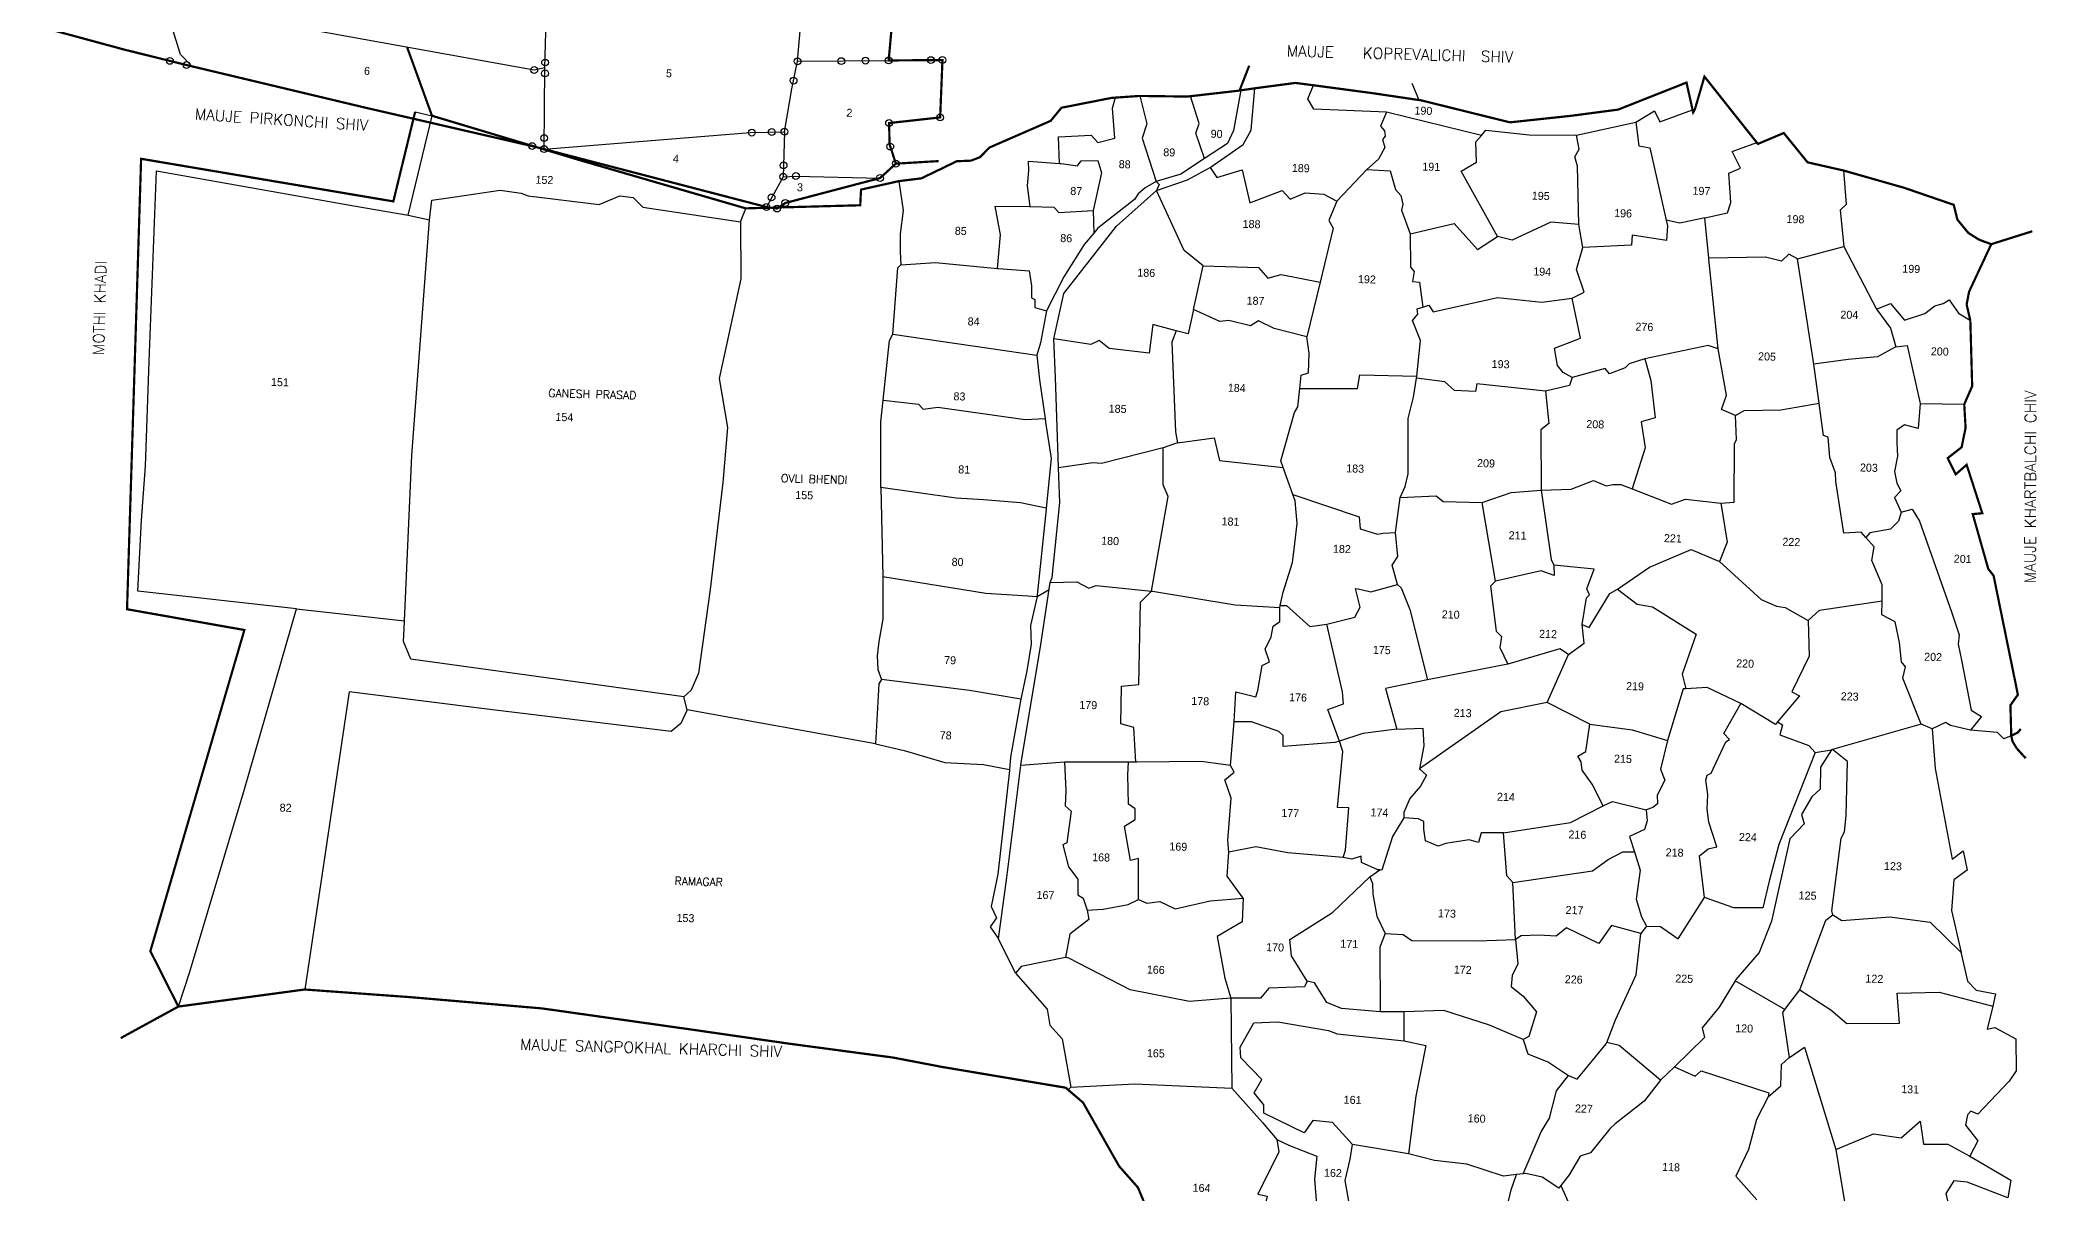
# Model space of a CAD drawing. Header units: metres. Extents: x 287809 to 290511, y 2083710 to 2087833.
# Drawn here: x 287826 to 290093, y 2085111 to 2086421 of the extents above; entities that cross this region are included whole.
import ezdxf
from ezdxf.enums import TextEntityAlignment as Align

# ---------------------------------------------------------------- set-up
doc = ezdxf.new("R2010")
doc.units = ezdxf.units.M
doc.header["$LTSCALE"] = 10
doc.header["$MEASUREMENT"] = 0
doc.linetypes.add('DASHDOT', pattern=[1, 0.5, -0.25, 0, -0.25])
doc.linetypes.add('DIVIDE', pattern=[1.25, 0.5, -0.25, 0, -0.25, 0, -0.25])
for name, color, linetype in [('OFF', 1, 'Continuous'), ('OTHERS', 1, 'Continuous'), ('POLY_PARCEL', 6, 'Continuous'), ('POLY_ROAD', 30, 'Continuous'), ('POLY_WATER', 4, 'Continuous'), ('SYM_STONE', 1, 'Continuous'), ('TEXT_MAPIN', 7, 'Continuous'), ('TEXT_MAPOUT', 7, 'Continuous'), ('TEXT_PARCEL', 7, 'Continuous'), ('V_BOUND_LINE', 7, 'Continuous'), ('V_BOUND_STREAM_LINE', 7, 'DASHDOT'), ('V_DIVIDE_LINE', 7, 'DIVIDE')]:
    doc.layers.add(name, color=color, linetype=linetype)
doc.styles.get("Standard").update_dxf_attribs({"font": 'simplex.shx'})
doc.styles.add('TEXT_MAP', font='', dxfattribs={"height": 2.5})
doc.styles.get('TEXT_MAP').set_extended_font_data('Kruti Dev 050')

# ---------------------------------------------------------------- blocks, each defined once
blk = doc.blocks.new('STONE')
blk.add_circle((0, 0), 0.851)

msp = doc.modelspace()

# ---------------------------------------------------------------- linework, layer by layer
at = {"layer": 'OFF'}
for points in [[(288252.3, 2086338.8), (288271.5, 2086334.5)], [(289842.4, 2085611), (289861.1, 2085614.2)]]:
    msp.add_lwpolyline(points, dxfattribs=at)
at = {"layer": 'OTHERS'}
msp.add_lwpolyline([(289392.7, 2086352.3), (289384.8, 2086371.2)], dxfattribs=at)
at = {"layer": 'POLY_PARCEL'}
for points in [[(287998.6, 2086390.7), (287985.9, 2086404.1), (287970.7, 2086452.9), (287974.2, 2086465.8)], [(288686.7, 2086396.4), (288689.5, 2086430.9), (288690.5, 2086457.2)], [(288399.5, 2086388.9), (288387.6, 2086386.4), (288076.5, 2086442.3)], [(288399.5, 2086388.9), (288401, 2086443.1)], [(288398.8, 2086296.6), (288399.5, 2086388.9)], [(288671.8, 2086316.4), (288680.2, 2086365.1), (288686.7, 2086396.4)], [(288686.7, 2086396.4), (288790.2, 2086397.3)], [(289355.7, 2086338.7), (289273.1, 2086342.1), (289266.4, 2086353.8), (289272.9, 2086369.1)], [(288984.1, 2086280.3), (288983, 2086310.7), (289020.3, 2086312.4), (289027.9, 2086304), (289047.2, 2086308.9), (289044.3, 2086343.3), (289047.7, 2086355.1)], [(289075.3, 2086357), (289083.6, 2086325.2), (289078.3, 2086309), (289094, 2086259.8)], [(289149, 2086285.9), (289139.2, 2086314.6), (289142.9, 2086325.8), (289133, 2086356.7)], [(289355.7, 2086338.7), (289348.9, 2086322.7), (289353.4, 2086317.3), (289354.2, 2086311.3), (289351, 2086307.5), (289353.9, 2086298.3), (289346.5, 2086285.1), (289333.5, 2086273.5)], [(289463.4, 2086312.2), (289355.7, 2086338.7)], [(289639, 2086327.2), (289660.1, 2086340), (289666.1, 2086327.5), (289703.3, 2086341.3)], [(288398.8, 2086296.6), (288633, 2086315.3), (288671.8, 2086316.4)], [(288671.8, 2086316.4), (288670.4, 2086265.2)], [(289481.9, 2086197.3), (289440.5, 2086271.6), (289458, 2086281.6), (289457.2, 2086304.9), (289463.4, 2086312.2)], [(289463.4, 2086312.2), (289468.5, 2086318.3), (289517.8, 2086313), (289571.3, 2086312.6)], [(289574.1, 2086210.9), (289572.5, 2086277.4), (289569.6, 2086287.7), (289574.4, 2086296.7), (289571.3, 2086312.6)], [(289571.3, 2086312.6), (289639, 2086327.2)], [(289639, 2086327.2), (289642.4, 2086300.4), (289654.7, 2086298), (289673.3, 2086215.9)], [(289717.1, 2086218.6), (289742.8, 2086224.3), (289746.9, 2086235.8), (289744.4, 2086269.4), (289757.9, 2086274.9), (289748.2, 2086293.9), (289776.3, 2086304)], [(288951.1, 2086231.3), (288947.9, 2086254.7), (288949.5, 2086272.4), (288949.2, 2086282.8), (288984.1, 2086280.3)], [(288984.1, 2086280.3), (288986.1, 2086280.1), (289004.6, 2086277.6), (289009, 2086283.1), (289027.6, 2086283.5), (289031.8, 2086269.8), (289022.4, 2086226.8)], [(289155.3, 2086275.8), (289163, 2086264.2), (289191.7, 2086273.2), (289200.3, 2086235.5), (289237.1, 2086249.7), (289246.1, 2086239.6), (289263.2, 2086247), (289284.3, 2086245.5), (289299.1, 2086237.5)], [(289333.5, 2086273.5), (289299.1, 2086237.5)], [(289333.5, 2086273.5), (289359.8, 2086272.1), (289365.9, 2086250.8), (289372.1, 2086244), (289374.3, 2086234), (289372.7, 2086227.4), (289382.5, 2086200.2)], [(289874.7, 2086272.3), (289877.8, 2086233.5), (289870.9, 2086227.1), (289875.1, 2086186)], [(288268.7, 2086216.3), (288271.3, 2086238.7), (288287.6, 2086240.9), (288349.1, 2086249.9), (288372.7, 2086246.5), (288380.8, 2086243.4), (288461.2, 2086233.6), (288484.9, 2086243.6), (288500, 2086241.5), (288510.9, 2086230.5), (288621.9, 2086214.1)], [(288670.4, 2086265.2), (288651.4, 2086230.8)], [(288670.4, 2086265.2), (288684.8, 2086266), (288780.4, 2086263.7)], [(288801.7, 2086260.2), (288806.7, 2086226.7), (288803.4, 2086200.3), (288803.1, 2086180), (288804.1, 2086165.1)], [(289094, 2086259.8), (289097.4, 2086256.5), (289094.4, 2086249.7)], [(289147.6, 2086164), (289126, 2086181.3), (289094.4, 2086249.7)], [(288244.4, 2086221.5), (288268.7, 2086216.3)], [(288621.9, 2086214.1), (288627.8, 2086229.3)], [(288913.7, 2086161), (288917.2, 2086199.3), (288911.1, 2086231.9), (288950.3, 2086231.3), (288951.1, 2086231.3)], [(288951.1, 2086231.3), (288977.9, 2086230.8), (288983.4, 2086224.5), (289022.4, 2086226.8)], [(289022.4, 2086226.8), (289023.1, 2086201.3)], [(289299.1, 2086237.5), (289290, 2086215.5), (289295.1, 2086206.9), (289280.2, 2086145.4)], [(288240.4, 2085760.9), (288248.5, 2085948.4), (288268.7, 2086216.3)], [(288621.9, 2086214.1), (288622.4, 2086149.3), (288597.7, 2086036), (288607.2, 2085980.5), (288601.8, 2085917.8), (288587.6, 2085796.4), (288574.2, 2085701.2), (288565.8, 2085681.9), (288557.5, 2085674.4)], [(289382.5, 2086200.2), (289432.5, 2086212.1), (289459.1, 2086182.5), (289481.9, 2086197.3)], [(289382.5, 2086200.2), (289382.9, 2086162.5), (289387, 2086157.5), (289385.3, 2086146.3), (289393.3, 2086145.3), (289396.9, 2086117)], [(289574.1, 2086210.9), (289542.2, 2086213.6), (289498.3, 2086193), (289481.9, 2086197.3)], [(289578.7, 2086184.8), (289574.1, 2086210.9)], [(289673.3, 2086215.9), (289674.8, 2086209.4), (289673.6, 2086192.6), (289634.7, 2086199), (289634, 2086187.4), (289578.7, 2086184.8)], [(289717.1, 2086218.6), (289688.7, 2086212.3), (289673.3, 2086215.9)], [(289721.6, 2086172.6), (289717.1, 2086218.6)], [(289566.5, 2086127.4), (289580.1, 2086134.1), (289571.6, 2086160), (289578.7, 2086184.8)], [(289822.4, 2086172.1), (289812.7, 2086177.2), (289804.2, 2086169.2), (289786.3, 2086173.8), (289721.6, 2086172.6)], [(289822.4, 2086172.1), (289875.1, 2086186)], [(289875.1, 2086186), (289912.2, 2086114.6)], [(288795.1, 2086086.4), (288800.6, 2086161.9), (288804.1, 2086165.1)], [(288804.1, 2086165.1), (288843.4, 2086167.6), (288913.7, 2086161)], [(288913.7, 2086161), (288914.9, 2086160.8), (288949.7, 2086158.3), (288952.3, 2086141.1), (288952.5, 2086127.5), (288956.1, 2086125.7), (288956.4, 2086116.7), (288969.4, 2086112.7)], [(289136.3, 2086114.4), (289147.6, 2086164)], [(289147.6, 2086164), (289210.4, 2086162), (289220.8, 2086149.9), (289235.9, 2086154.2), (289280.2, 2086145.4)], [(289732.5, 2086069.8), (289721.8, 2086171.5), (289721.6, 2086172.6)], [(289841.2, 2086052.3), (289822.4, 2086172.1)], [(289280.2, 2086145.4), (289265.2, 2086083.3)], [(289136.3, 2086114.4), (289130.3, 2086086.6), (289116.6, 2086090.3)], [(289265.2, 2086083.3), (289228, 2086093), (289210.1, 2086101.7), (289201, 2086096), (289176.6, 2086101.8), (289166.4, 2086100.6), (289136.3, 2086114.4)], [(289390.2, 2086038.7), (289394.2, 2086079), (289385.3, 2086101.8), (289391.1, 2086109), (289390.6, 2086115), (289396.9, 2086117)], [(289396.9, 2086117), (289403.7, 2086119.2), (289408.8, 2086111.7), (289481.7, 2086128.1), (289532.2, 2086122.8), (289566.5, 2086127.4)], [(289566.6, 2086037.1), (289556.3, 2086043), (289549.8, 2086050.7), (289546.5, 2086070.6), (289576, 2086082), (289566.5, 2086127.4)], [(289912.2, 2086114.6), (289928.2, 2086121.3), (289944.2, 2086102.1), (289967.3, 2086109.7), (289978.5, 2086118.4), (289988, 2086121.2), (289994.9, 2086125.5), (290005.4, 2086110.2), (290018.8, 2086101.8)], [(289912.2, 2086114.6), (289928.1, 2086093.1), (289934.3, 2086071.9)], [(288784, 2086011.4), (288791, 2086079.1), (288795.1, 2086086.4)], [(288795.1, 2086086.4), (288958.4, 2086062.7)], [(289116.6, 2086090.3), (289090.3, 2086097.3), (289086, 2086064.8), (289040.7, 2086070.2), (289029.4, 2086079.3), (289019.7, 2086074.5), (288977.9, 2086080.9)], [(289116.6, 2086090.3), (289112, 2086077.3), (289116, 2085975.4), (289118.4, 2085963)], [(289257.3, 2086024.5), (289258.6, 2086039.7), (289267.1, 2086042.5), (289267.8, 2086064.6), (289265.2, 2086083.3)], [(289732.5, 2086069.8), (289721.1, 2086073.6), (289648.9, 2086058.5)], [(289752.2, 2085994.1), (289736.2, 2086000.9), (289741.9, 2086016.9), (289732.5, 2086069.8)], [(289934.3, 2086071.9), (289913.3, 2086060.5), (289880.1, 2086057.6), (289841.2, 2086052.3)], [(289934.3, 2086071.9), (289947.1, 2086073.4), (289961.7, 2086007.5)], [(289257.3, 2086024.5), (289322.6, 2086024.7), (289325.5, 2086040.1), (289390.2, 2086038.7)], [(289648.9, 2086058.5), (289631.4, 2086052.8), (289626.6, 2086048), (289608.9, 2086041.2), (289604.2, 2086047.2), (289566.6, 2086037.1)], [(289648.9, 2086058.5), (289656, 2086033.6), (289660.8, 2085991.4), (289644.9, 2085986.7), (289649.6, 2085957.1), (289634.6, 2085910.7)], [(289847, 2086007.8), (289841.2, 2086052.3)], [(289238.2, 2085935), (289235.5, 2085942.6), (289251, 2085997.4), (289255.1, 2086003.9), (289257.3, 2086024.5)], [(289371.2, 2085901), (289376.8, 2085913.3), (289380.2, 2085927.8), (289380.1, 2085990.6), (289386.4, 2086014.7), (289389.8, 2086036.2)], [(289389.8, 2086036.2), (289390.2, 2086038.7)], [(289536.1, 2086021.7), (289458.4, 2086029.9), (289456.7, 2086021.2), (289432.8, 2086022.2), (289421.8, 2086032.4), (289389.8, 2086036.2)], [(289536.1, 2086021.7), (289540.2, 2085984.8), (289530.9, 2085977.8), (289531.3, 2085909.2)], [(289566.6, 2086037.1), (289563.7, 2086027.9), (289536.1, 2086021.7)], [(288781.2, 2085912.2), (288781.3, 2085986.9), (288784, 2086011.4)], [(288784, 2086011.4), (288824.1, 2086006.8), (288829.2, 2086001), (288846, 2086003.4), (288945.2, 2085989.3), (288967.9, 2085990.6)], [(289752.2, 2085994.1), (289761.8, 2085999.5), (289803.5, 2086000.4), (289829.5, 2086004.9), (289847, 2086007.8)], [(289900.1, 2085855.5), (289894.9, 2085861.4), (289875.3, 2085860.2), (289865.9, 2085919), (289865.8, 2085928.8), (289859.3, 2085946.1), (289857.4, 2085969.5), (289851.9, 2085971.1), (289847, 2086007.6), (289847, 2086007.8)], [(289961.7, 2086007.5), (289959.7, 2085979.2), (289944, 2085983.4), (289935.5, 2085977.3), (289935.5, 2085963), (289936.2, 2085947.6), (289932.7, 2085930.4), (289935.4, 2085917.1), (289940, 2085908.4), (289932.7, 2085901), (289940.1, 2085884.3)], [(289961.7, 2086007.5), (290011.9, 2086006.7)], [(289735.4, 2085894.4), (289750.6, 2085895.7), (289750.9, 2085961.6), (289753.3, 2085966.8), (289752.2, 2085994.1)], [(289101.9, 2085957.2), (289031.8, 2085939.4), (289022, 2085940.2), (288983, 2085934.5)], [(289088.7, 2085794.5), (289107.5, 2085901.8), (289101.8, 2085915.3), (289101.9, 2085957.2)], [(289118.4, 2085963), (289101.9, 2085957.2)], [(289118.4, 2085963), (289160.1, 2085968.7), (289165.9, 2085942.7), (289238.2, 2085935)], [(289249.2, 2085904.4), (289238.2, 2085935)], [(288781.2, 2085912.2), (288783.5, 2085811.2)], [(288969.1, 2085888.7), (288940, 2085894.6), (288897.9, 2085898.3), (288866.7, 2085900), (288781.2, 2085912.2)], [(289235, 2085778.1), (289238.2, 2085793.4), (289248.7, 2085826.9), (289251.7, 2085848.6), (289254.1, 2085871.4), (289251.8, 2085897.1), (289249.2, 2085904.4)], [(289249.2, 2085904.4), (289324.7, 2085879), (289325.8, 2085865.1), (289345.6, 2085859.2), (289351.6, 2085860.2), (289365.9, 2085860.9)], [(289464.3, 2085895.2), (289497.4, 2085906.4), (289531.3, 2085909.2)], [(289531.3, 2085909.2), (289565.5, 2085910.4), (289590.6, 2085920.2), (289605.1, 2085914.2), (289612.6, 2085915.5), (289622, 2085915.6), (289634.6, 2085910.7)], [(289531.3, 2085909.2), (289542.6, 2085830.2), (289545.9, 2085824)], [(289634.6, 2085910.7), (289679.4, 2085893.3), (289695.3, 2085898.9), (289735.4, 2085894.4)], [(289365.9, 2085860.9), (289371.2, 2085901)], [(289371.2, 2085901), (289412.2, 2085902.7), (289420, 2085896.1), (289464.3, 2085895.2)], [(289479.3, 2085805.8), (289464.3, 2085895.2)], [(289735.4, 2085894.4), (289742.6, 2085850.2), (289734, 2085828)], [(289940.1, 2085884.3), (289937.3, 2085873.8), (289928.1, 2085864.9), (289904.5, 2085860.6), (289900.1, 2085855.5)], [(289940.1, 2085884.3), (289952.6, 2085887.7), (289960.9, 2085874), (289997.4, 2085770.8), (290006.3, 2085744.8), (290004.8, 2085734.3), (290008.7, 2085716.2), (290019.6, 2085659.4), (290031.4, 2085652.1), (290019, 2085636.6)], [(289368.3, 2085801.8), (289362.2, 2085824), (289368.6, 2085833.8), (289365.9, 2085860.9)], [(289617.9, 2085796.8), (289654.4, 2085821.7), (289701.7, 2085841.7), (289734, 2085828)], [(289918.6, 2085783.6), (289918.8, 2085801.6), (289907.1, 2085829.3), (289909.6, 2085844.9), (289900.1, 2085855.5)], [(289545.9, 2085824), (289546.2, 2085812.3), (289531.5, 2085817.4), (289479.3, 2085805.8)], [(289578, 2085756.7), (289582.8, 2085786.7), (289586.1, 2085790.3), (289583.1, 2085796.9), (289591.4, 2085819.5), (289545.9, 2085824)], [(289734, 2085828), (289781.2, 2085785.1), (289798.7, 2085777.2), (289808.6, 2085775.8), (289834.7, 2085761.2)], [(288783.5, 2085811.2), (288783.6, 2085762.5), (288778.9, 2085737.2), (288777.3, 2085720.9), (288778, 2085705.4), (288782.2, 2085694.1)], [(288783.5, 2085811.2), (288900.4, 2085792), (288948.2, 2085789.2), (288958.7, 2085788.3)], [(288958.7, 2085788.3), (288972.6, 2085796.4)], [(288973.8, 2085804.2), (289003.9, 2085804.9), (289017.4, 2085797.8), (289025.8, 2085800.8), (289088.7, 2085794.5)], [(289071, 2085600.3), (289068.6, 2085639.4), (289053.9, 2085643.6), (289054.5, 2085686.4), (289074.5, 2085688.5), (289076.4, 2085781.9), (289088.7, 2085794.5)], [(289088.7, 2085794.5), (289089.7, 2085794.4), (289183.6, 2085778.8), (289234.6, 2085775.9)], [(289288, 2085756.8), (289319.8, 2085765), (289325.7, 2085776.4), (289320.4, 2085797.3), (289323.6, 2085796.9), (289337.8, 2085793.6), (289368.3, 2085801.8)], [(289368.3, 2085801.8), (289372.3, 2085798.1), (289382.1, 2085773.7), (289402.3, 2085693.8)], [(289479.3, 2085805.8), (289473.6, 2085800.1), (289480.3, 2085749), (289486.3, 2085743), (289484.2, 2085730.3), (289493.3, 2085711.4)], [(289578, 2085756.7), (289585.9, 2085753.3), (289609.5, 2085791.9), (289617.9, 2085796.8)], [(289617.9, 2085796.8), (289640.3, 2085779.6), (289657.8, 2085776.8), (289707.5, 2085745.6), (289691.6, 2085700.2), (289695.5, 2085683.4)], [(288117.7, 2085774.5), (288240.4, 2085760.9)], [(289182.5, 2085646), (289184.6, 2085680), (289207.2, 2085674.4), (289209.5, 2085681.6), (289214.6, 2085710), (289222.9, 2085714.1), (289217.8, 2085728.7), (289224.6, 2085742.5), (289227, 2085754.7), (289234.4, 2085760), (289234.6, 2085775.9)], [(289234.6, 2085775.9), (289235, 2085778.1)], [(289235, 2085778.1), (289242.2, 2085778.1), (289268.4, 2085754.4), (289288, 2085756.8)], [(289834.7, 2085761.2), (289847.3, 2085772.8), (289918.6, 2085783.6)], [(289963, 2085643.5), (289942.3, 2085695.6), (289945, 2085708.6), (289940.5, 2085714.3), (289938.5, 2085736.2), (289933.3, 2085759.6), (289918.1, 2085767.6), (289918.6, 2085783.6)], [(288557.5, 2085674.4), (288247.3, 2085717.3), (288239.2, 2085737.2), (288240.4, 2085759.7), (288240.4, 2085760.9)], [(289302.2, 2085624.1), (289289.2, 2085659.9), (289306.9, 2085666.4), (289305.5, 2085679.9), (289288, 2085756.8)], [(289562.5, 2085722.4), (289580, 2085735.5), (289578, 2085756.7)], [(289834.7, 2085761.2), (289835.8, 2085720.4), (289816, 2085680), (289824.6, 2085675.4), (289799.9, 2085645.8)], [(289562.5, 2085722.4), (289552.7, 2085728.9), (289493.3, 2085711.4)], [(289493.3, 2085711.4), (289402.3, 2085693.8)], [(289538.2, 2085668), (289562.5, 2085722.4)], [(288561.3, 2085659.5), (288554, 2085644.2), (288543.3, 2085634.9), (288340.1, 2085659.7), (288177.5, 2085680), (288146.5, 2085471.1), (288126.9, 2085341.9)], [(288782.2, 2085694.1), (288779, 2085689), (288775.1, 2085621.1)], [(288882.2, 2085681.4), (288782.2, 2085694.1)], [(288940.4, 2085671.7), (288882.2, 2085681.4)], [(289402.3, 2085693.8), (289354.5, 2085684), (289367.5, 2085637.6)], [(289695.5, 2085683.4), (289692.6, 2085683.3), (289674.7, 2085624.6)], [(289758.2, 2085666.7), (289719.7, 2085684.8), (289695.5, 2085683.4)], [(288561.3, 2085659.5), (288557.5, 2085674.4)], [(288775.1, 2085621.1), (288561.3, 2085659.5)], [(289538.2, 2085668), (289485.4, 2085657.4), (289393.1, 2085592.5)], [(289586.5, 2085643.3), (289538.2, 2085668)], [(289716.7, 2085446.5), (289711.2, 2085493.9), (289721, 2085501.6), (289730.8, 2085503.8), (289721.9, 2085532), (289719.7, 2085546.6), (289720.8, 2085563.6), (289718.4, 2085579.6), (289719.7, 2085585.3), (289724.6, 2085587.7), (289741, 2085623.3), (289745.4, 2085626), (289739, 2085632.7), (289758.2, 2085666.7)], [(289799.9, 2085645.8), (289797.4, 2085642.8), (289758.2, 2085666.7)], [(289178.3, 2085596.5), (289182.5, 2085646)], [(289302.2, 2085624.1), (289296.9, 2085622.4), (289238.2, 2085618), (289238.2, 2085630.5), (289233.4, 2085635), (289202.4, 2085645.8), (289182.5, 2085646)], [(289367.5, 2085637.6), (289328.9, 2085632.6), (289302.2, 2085624.1)], [(289367.5, 2085637.6), (289397, 2085638.9), (289397.9, 2085618.8), (289393.1, 2085592.5)], [(289601.8, 2085550.6), (289589.2, 2085575.2), (289578, 2085590.9), (289576.6, 2085600.4), (289572.8, 2085607), (289582, 2085612.4), (289586.5, 2085643.3)], [(289586.5, 2085643.3), (289634.8, 2085636.8), (289674.7, 2085624.6)], [(289799.9, 2085645.8), (289805.4, 2085642.5), (289802.5, 2085631.2), (289835.5, 2085618.9), (289842.4, 2085611), (289801.3, 2085506.6), (289790.4, 2085464.8), (289783.3, 2085434.5), (289750.3, 2085434.6), (289716.7, 2085446.5)], [(289963, 2085643.5), (289862.1, 2085614.5)], [(289975.6, 2085638.2), (289963, 2085643.5)], [(290019, 2085636.6), (289996.2, 2085641.9), (289990.5, 2085645.2), (289975.6, 2085638.2)], [(289975.6, 2085638.2), (289979, 2085593), (289998.2, 2085490.1), (290010.5, 2085499.5), (290015.3, 2085477.6), (290000.2, 2085466.4), (289997.3, 2085431.6), (290008.2, 2085383.9)], [(290065.3, 2085630.1), (290056.7, 2085626.7), (290049.5, 2085633.9), (290019, 2085636.6)], [(288775.1, 2085621.1), (288807.9, 2085613.3), (288854.1, 2085599.9), (288897.8, 2085597.5), (288927.5, 2085591.8)], [(289306.5, 2085492), (289309, 2085500.1), (289313, 2085548.1), (289300, 2085548.8), (289306.1, 2085612.4), (289302.2, 2085624.1)], [(289674.7, 2085624.6), (289666.7, 2085592.3), (289671.7, 2085579.7), (289663.2, 2085562.6), (289663.5, 2085552.7), (289658.3, 2085548.7)], [(289862.1, 2085614.5), (289861.1, 2085614.2), (289848.6, 2085594.3), (289848.2, 2085569.3), (289838.6, 2085560.7), (289827.2, 2085540.6), (289830.2, 2085530.1), (289813.8, 2085512.9), (289792.9, 2085419.6), (289779.1, 2085383.8), (289752.6, 2085353.3), (289751.7, 2085351.7)], [(289862.8, 2085426.6), (289861.4, 2085431.4), (289872, 2085514), (289875.8, 2085521), (289877.8, 2085539.4), (289879.2, 2085600.9), (289862.1, 2085614.5)], [(288990, 2085600), (288940.4, 2085596.4)], [(288990, 2085600), (288991.4, 2085568.1), (288990.5, 2085550.6), (288997.3, 2085544.3), (288992.6, 2085508.6), (288987.9, 2085506.1), (288994.3, 2085481.3), (289004.9, 2085467.1), (289005.2, 2085449.6), (289011.2, 2085445.8), (289015.7, 2085432.2)], [(289062.5, 2085600.3), (288990, 2085600)], [(289074.1, 2085444), (289074, 2085490.8), (289064.9, 2085488.6), (289058, 2085527.3), (289070.2, 2085534.9), (289070.1, 2085547.1), (289062.7, 2085552.4), (289061.8, 2085585.8), (289062.5, 2085600.3)], [(289071, 2085600.3), (289062.5, 2085600.3)], [(289178.3, 2085596.5), (289145.2, 2085601), (289072.5, 2085600.3), (289071, 2085600.3)], [(289176.7, 2085498), (289175.4, 2085511.1), (289179.3, 2085559.3), (289172, 2085579.9), (289182.5, 2085588.9), (289178.3, 2085596.5)], [(289393.1, 2085592.5), (289401.1, 2085585.2), (289394.1, 2085572.9), (289382, 2085558.7), (289375.5, 2085543.1), (289375.3, 2085537)], [(289488.4, 2085519.9), (289564.8, 2085531.7), (289601.8, 2085550.6)], [(289601.8, 2085550.6), (289612.5, 2085555.4), (289650.6, 2085545.9)], [(289650.6, 2085545.9), (289651.6, 2085533.6), (289648.6, 2085523.6), (289631.8, 2085515.7), (289637.3, 2085498.2)], [(289658.3, 2085548.7), (289650.6, 2085545.9)], [(289375.3, 2085537), (289362.5, 2085515.8), (289350.3, 2085477.5), (289348, 2085477.7)], [(289488.4, 2085519.9), (289463.1, 2085519.8), (289460.2, 2085509), (289449.5, 2085511.9), (289422.9, 2085507.8), (289414.2, 2085504.6), (289399.9, 2085510.7), (289398, 2085523.9), (289398.2, 2085532.7), (289392, 2085535.7), (289375.3, 2085537)], [(289499.1, 2085463.3), (289492.2, 2085470.9), (289488.4, 2085519.9)], [(289192.8, 2085445.7), (289174.7, 2085470.7), (289176.7, 2085498)], [(289306.5, 2085492), (289243.4, 2085497.3), (289207.2, 2085504.1), (289176.7, 2085498)], [(289499.1, 2085463.3), (289589.8, 2085476.6), (289607.3, 2085489.5), (289624, 2085498.2), (289637.3, 2085498.2)], [(289637.3, 2085498.2), (289643.8, 2085477.5), (289639.4, 2085444.7), (289645.4, 2085424.6), (289650.8, 2085413.7)], [(289348, 2085477.7), (289345.7, 2085477.9), (289327.3, 2085486.3), (289326.9, 2085493.5), (289316.3, 2085489.8), (289306.5, 2085492)], [(289336.6, 2085469.8), (289348, 2085477.7)], [(289265.6, 2085351.3), (289247.6, 2085380), (289246, 2085398.8), (289294.4, 2085429.5), (289336.6, 2085469.8)], [(289336.6, 2085469.8), (289339.8, 2085462.4), (289340.2, 2085450.2), (289344.6, 2085425.2), (289354, 2085405.6)], [(289502.1, 2085398.8), (289499.1, 2085463.3)], [(289015.7, 2085432.2), (289017.5, 2085421.6), (288995.8, 2085404.7), (288991, 2085378.1)], [(289015.7, 2085432.2), (289033.7, 2085433), (289062.3, 2085438.4), (289074.1, 2085444)], [(289074.1, 2085444), (289083.4, 2085439.8), (289098.2, 2085441.9), (289115.6, 2085433.5), (289155.2, 2085442.8), (289192.8, 2085445.7)], [(289192.8, 2085445.7), (289191.7, 2085418.7), (289163.5, 2085402.2), (289171.9, 2085354.7), (289178.8, 2085332.2)], [(289650.8, 2085413.7), (289667, 2085413.5), (289687.1, 2085399.5), (289716.7, 2085446.5)], [(289354, 2085405.6), (289347.9, 2085390.1), (289348.5, 2085316.4)], [(289354, 2085405.6), (289374.6, 2085404.5), (289384.5, 2085397.4), (289459.2, 2085397.1)], [(289644.6, 2085405.4), (289611.1, 2085414.7), (289596.7, 2085394.3), (289560.2, 2085411.8), (289548.5, 2085402.5), (289528.7, 2085403.7)], [(289605.8, 2085281.5), (289615.6, 2085307.5), (289639.3, 2085358.7), (289644.6, 2085405.4)], [(289650.8, 2085413.7), (289644.6, 2085405.4)], [(289825.3, 2085341.5), (289854.7, 2085420.7), (289862.8, 2085426.6)], [(289862.8, 2085426.6), (289872.7, 2085420.1), (289927.3, 2085424.5), (289973.1, 2085418.5), (290008.2, 2085383.9)], [(288934.3, 2085360.5), (288914.8, 2085399.6)], [(289459.2, 2085397.1), (289502.1, 2085398.8)], [(289502.1, 2085398.8), (289504.9, 2085371), (289498.4, 2085357.8), (289497.3, 2085345.2), (289510.7, 2085334.4), (289525.9, 2085316.5), (289517.5, 2085288.6), (289510.9, 2085285.2)], [(289528.7, 2085403.7), (289508.5, 2085403), (289502.1, 2085398.8)], [(290008.2, 2085383.9), (290008.5, 2085382.8), (290015.4, 2085351.5), (290025.6, 2085341), (290047.4, 2085337), (290044.3, 2085323.1)], [(288991, 2085378.1), (288940.6, 2085368.1), (288934.3, 2085360.5)], [(288934.3, 2085360.5), (288970.2, 2085319.6), (288973.3, 2085301.2), (288987.2, 2085285.8), (288997, 2085231)], [(288994.7, 2085377.5), (288991, 2085378.1)], [(289178.8, 2085332.2), (289131.9, 2085328.3), (289064.6, 2085341.4), (288994.7, 2085377.5)], [(289265.6, 2085351.3), (289262.5, 2085344.9), (289222.1, 2085343.5), (289212.4, 2085332.2), (289178.8, 2085332.2)], [(289348.5, 2085316.4), (289304.4, 2085320.3), (289288, 2085327.2), (289273.9, 2085349.6), (289265.6, 2085351.3)], [(289751.7, 2085351.7), (289733.7, 2085321.7), (289714.3, 2085298.3), (289716.8, 2085287.2), (289682.6, 2085254)], [(289808.2, 2085319), (289751.7, 2085351.7)], [(289808.2, 2085319), (289825.3, 2085341.5)], [(289825.3, 2085341.5), (289860.4, 2085318.9), (289878.5, 2085303.1), (289938.3, 2085303.7), (289935.8, 2085337.7), (289983.5, 2085338.7), (290044.3, 2085323.1)], [(289178.8, 2085332.2), (289179.9, 2085229.9)], [(289375.9, 2085316.7), (289348.5, 2085316.4)], [(289375.7, 2085283.6), (289375.9, 2085316.7)], [(289510.9, 2085285.2), (289472.8, 2085301.4), (289420.7, 2085318), (289375.9, 2085316.7)], [(289813.4, 2085264.7), (289805.8, 2085315.9), (289808.2, 2085319)], [(290044.3, 2085323.1), (290038.1, 2085296.7), (290046.8, 2085298.6), (290070.6, 2085286), (290070.8, 2085249.4), (290062.9, 2085237.7), (290027.3, 2085200.1), (290019.5, 2085203.8), (290015.6, 2085199.5), (290013.2, 2085187.7), (290027.3, 2085169.8), (290018.4, 2085152.6)], [(289316.9, 2085165.9), (289294.4, 2085190.8), (289272.1, 2085192.9), (289262.3, 2085179.1), (289216.4, 2085201.3), (289216.3, 2085210.7), (289205.4, 2085224.5), (289214.1, 2085239.8), (289190.3, 2085264.2), (289189.6, 2085276.5), (289205.1, 2085304.1), (289232.2, 2085305.2), (289289.9, 2085295.3), (289299.8, 2085291.4), (289375.7, 2085283.6)], [(289375.7, 2085283.6), (289400.4, 2085278.2), (289389.1, 2085220.8), (289380.7, 2085155.1)], [(289510.9, 2085285.2), (289516.3, 2085268.8), (289539.8, 2085259.2), (289562.4, 2085244.1)], [(289562.4, 2085244.1), (289572.4, 2085239.9), (289605.2, 2085280), (289605.8, 2085281.5)], [(289667, 2085238.8), (289620, 2085278.2), (289605.8, 2085281.5)], [(289813.4, 2085264.7), (289830.6, 2085276.5), (289865.9, 2085160.1)], [(289682.6, 2085254), (289667, 2085238.8)], [(289682.6, 2085254), (289706.3, 2085243.3), (289713, 2085249.4), (289790, 2085224.5), (289789.1, 2085220)], [(289789.1, 2085220), (289803.7, 2085232.5), (289804.4, 2085256.6), (289812.6, 2085264.1), (289813.4, 2085264.7)], [(288997, 2085231), (288994.1, 2085227.9)], [(288997, 2085231), (289069.7, 2085234.6), (289179.9, 2085229.9), (289215, 2085190.9), (289231.1, 2085171.4)], [(289511, 2085132.6), (289531.3, 2085180.3), (289540.9, 2085195.7), (289548.7, 2085226.8), (289562.4, 2085244.1)], [(289667, 2085238.8), (289648.4, 2085215.1), (289615.4, 2085189.4), (289609.3, 2085183.8), (289587.4, 2085156.3), (289575.6, 2085152.6), (289563.1, 2085131.3), (289553.7, 2085119.4)], [(289789.1, 2085220), (289776.1, 2085194.4), (289766.9, 2085160.3), (289752.3, 2085130), (289776.4, 2085102.8)], [(289865.9, 2085160.1), (289908.9, 2085177.8), (289940.3, 2085173.4), (289961.8, 2085192.5), (289965.5, 2085166.2), (289993.2, 2085166.3), (290018.4, 2085152.6)], [(289231.1, 2085171.4), (289233.2, 2085157.3), (289209.5, 2085109.3), (289220.3, 2085107.2), (289202.3, 2085033.8), (289193.4, 2085022.8)], [(289231.1, 2085171.4), (289245.3, 2085164.5), (289276.7, 2085152.5), (289273.9, 2085126.6), (289280, 2085050.8), (289287.4, 2085045.9), (289284.4, 2085016.5), (289276.1, 2085001.2), (289264.7, 2084993.6), (289231.7, 2084985.9), (289210.4, 2084990.8)], [(289314.5, 2085149.1), (289316.9, 2085165.9)], [(289380.7, 2085155.1), (289316.9, 2085165.9)], [(289865.9, 2085160.1), (289877.9, 2085089.2), (289887.4, 2085071.3), (289883.5, 2085045.2)], [(289319.9, 2085061.1), (289308.8, 2085124.9), (289314.5, 2085149.1)], [(289503.2, 2085131.6), (289488.4, 2085129.7), (289447, 2085143.4), (289410.1, 2085147.8), (289380.7, 2085155.1)], [(290018.4, 2085152.6), (290064.7, 2085125.2), (290061.3, 2085105.1), (290015.2, 2085123.2), (289999.9, 2085124.7), (289991, 2085110.3), (289998.8, 2085075.2), (289998.9, 2085069.9), (290036.2, 2085029.7)], [(289471.7, 2085014.1), (289479.4, 2085036.1), (289491.2, 2085088.7), (289497.3, 2085114.4), (289503.2, 2085131.6)], [(289511, 2085132.6), (289503.2, 2085131.6)], [(289553.7, 2085119.4), (289551.3, 2085116.3), (289532.5, 2085128.8), (289514.1, 2085133), (289511, 2085132.6)], [(289553.7, 2085119.4), (289571.3, 2085079.5)]]:
    msp.add_lwpolyline(points, dxfattribs=at)
at = {"layer": 'POLY_ROAD'}
for points in [[(289190.3, 2086363.4), (289181.9, 2086317.6), (289175, 2086303.1), (289149, 2086285.9)], [(289155.3, 2086275.8), (289192.8, 2086301.8), (289201.8, 2086318.1), (289206.2, 2086365.7)], [(289149, 2086285.9), (289122, 2086268.2), (289094, 2086259.8)], [(289094.4, 2086249.7), (289129.6, 2086261.8), (289154.5, 2086275.2), (289155.3, 2086275.8)], [(288977.9, 2086080.9), (288989.2, 2086132.4), (289048.8, 2086208.9), (289094.4, 2086249.7)], [(289094, 2086259.8), (289081.4, 2086252.7), (289073.7, 2086245.7), (289069.6, 2086239.3), (289027.6, 2086206.9), (289023.1, 2086201.3)], [(289023.1, 2086201.3), (289012.4, 2086188.1), (288989.1, 2086151.6), (288969.4, 2086112.7)], [(288969.4, 2086112.7), (288962.8, 2086076.4), (288958.4, 2086062.7)], [(288958.4, 2086062.7), (288961.6, 2086034.4)], [(288983, 2085934.5), (288983, 2085935.3), (288979.6, 2086037.2), (288977.9, 2086080.9)], [(288961.6, 2086034.4), (288967.9, 2085990.6)], [(288967.9, 2085990.6), (288968.4, 2085986.5), (288974.8, 2085945.2), (288969.1, 2085888.7)], [(288973.8, 2085804.2), (288975.9, 2085810), (288984.8, 2085895.2), (288983, 2085934.5)], [(288969.1, 2085888.7), (288969, 2085887.6), (288959, 2085789.7), (288958.7, 2085788.3)], [(288940.4, 2085596.4), (288940.5, 2085597.3), (288963, 2085733.7), (288973.8, 2085804.2)], [(288958.7, 2085788.3), (288951.2, 2085755.4), (288951.9, 2085734.2), (288947.1, 2085703.9), (288940.4, 2085671.7)], [(288940.4, 2085671.7), (288940, 2085669.9), (288928.7, 2085606)], [(288927.5, 2085591.8), (288927.3, 2085590.8), (288914.2, 2085473.1), (288906.7, 2085436.1), (288912.5, 2085423.5), (288905.4, 2085413), (288914.8, 2085399.6)], [(288914.8, 2085399.6), (288924.6, 2085469.2), (288940.4, 2085596.4)], [(288928.7, 2085606), (288927.5, 2085591.8)]]:
    msp.add_lwpolyline(points, dxfattribs=at)
at = {"layer": 'POLY_WATER'}
for points in [[(288244.4, 2086221.5), (288271.5, 2086334.5)], [(287945.9, 2085936.4), (287950.3, 2086055.5), (287958.4, 2086271.8), (288182.6, 2086232.2), (288244.4, 2086221.5)], [(287941.6, 2085875), (287945.9, 2085936.4)], [(288117.7, 2085774.5), (287937.3, 2085794.6), (287941.6, 2085875)], [(287983.4, 2085322.5), (287996.2, 2085360.9), (288058.5, 2085569.6), (288117.7, 2085774.5)]]:
    msp.add_lwpolyline(points, dxfattribs=at)
at = {"layer": 'V_BOUND_LINE', "const_width": 2.52}
for points in [[(288828, 2086495.3), (288833.2, 2086462.7), (288822.6, 2086458.7), (288820.3, 2086431), (288793.3, 2086431.4), (288790.2, 2086397.3)], [(287998.6, 2086390.7), (287992.7, 2086392.1), (287921.8, 2086409.7), (287827.4, 2086435.3)], [(288195.3, 2086343.8), (287998.6, 2086390.7)], [(288790.2, 2086397.3), (288851.3, 2086397.8), (288848.7, 2086332.6), (288790.7, 2086326.2), (288791.2, 2086302.1), (288798.4, 2086280.1), (288780.4, 2086263.7)], [(289706, 2086342), (289716.8, 2086379), (289776.3, 2086304)], [(289047.7, 2086355.1), (289075.3, 2086357)], [(289075.3, 2086357), (289128.8, 2086356.3), (289133, 2086356.7)], [(289133, 2086356.7), (289188.7, 2086363.1)], [(289188.7, 2086363.1), (289190.3, 2086363.4)], [(289190.3, 2086363.4), (289206.2, 2086365.7)], [(289206.2, 2086365.7), (289252.2, 2086371.8), (289272.9, 2086369.1)], [(289272.9, 2086369.1), (289341, 2086360), (289395.4, 2086351.9), (289495.9, 2086327), (289565.1, 2086334.4), (289618.8, 2086341.5), (289696.4, 2086372.2), (289703.3, 2086341.3)], [(288398.8, 2086296.6), (288385.3, 2086300), (288195.3, 2086343.8)], [(288271.5, 2086334.5), (288440.5, 2086283.7), (288627.8, 2086229.3)], [(288801.7, 2086260.2), (288827.4, 2086263.4), (288867.5, 2086282.8), (288883.8, 2086283.5), (288894, 2086287.5), (288904.7, 2086298.4), (288974.2, 2086328.7), (288986.5, 2086343.6), (289043.5, 2086354.8), (289047.7, 2086355.1)], [(289703.3, 2086341.3), (289704, 2086338.3), (289706, 2086342)], [(289776.3, 2086304), (289777.5, 2086302.5), (289806.9, 2086314.9), (289833.9, 2086281.6), (289874.7, 2086272.3)], [(288651.4, 2086230.8), (288398.8, 2086296.6)], [(289874.7, 2086272.3), (289943.5, 2086252.7), (289999.9, 2086233.3), (290004.1, 2086216.5), (290016.5, 2086201.4), (290028.7, 2086193.7), (290042.6, 2086188.6)], [(288627.8, 2086229.3), (288757.9, 2086232.8), (288758.8, 2086250.6), (288801.7, 2086260.2)], [(288780.4, 2086263.7), (288672.8, 2086235.4), (288663.4, 2086229.1), (288651.4, 2086230.8)], [(290042.6, 2086188.6), (290017.4, 2086134.7), (290014.6, 2086120.1), (290018.8, 2086101.8)], [(290018.8, 2086101.8), (290020.9, 2086027.3), (290011.9, 2086006.7)], [(290011.9, 2086006.7), (290013.4, 2085979.9), (290008.9, 2085957.9), (289993.1, 2085945.6), (290002.2, 2085927.1), (290014.6, 2085938), (290032.4, 2085882.9), (290021.5, 2085882), (290039.2, 2085819.6), (290045.2, 2085812.1), (290072.8, 2085676.8), (290064.3, 2085664.8), (290065.3, 2085630.1)], [(288126.9, 2085341.9), (287983.4, 2085322.5)], [(288994.1, 2085227.9), (288991.4, 2085230.3), (288849.9, 2085254.1), (288795.1, 2085264.6), (288677.5, 2085280.3), (288568.3, 2085296.1), (288396.5, 2085320.4), (288248.1, 2085333.1), (288126.9, 2085341.9)], [(289193.4, 2085022.8), (289166.3, 2085041.6), (289098.2, 2085057.6), (289073.3, 2085117), (289052, 2085141.1), (289011, 2085213.4), (288994.1, 2085227.9)]]:
    msp.add_lwpolyline(points, dxfattribs=at)
at = {"layer": 'V_BOUND_STREAM_LINE', "const_width": 2.52}
msp.add_lwpolyline([(287983.4, 2085322.5), (287951.6, 2085385.5), (288058.4, 2085750.3), (287925.1, 2085773.9), (287941.1, 2086285.6), (288227.6, 2086237.2), (288252.3, 2086338.8)], dxfattribs=at)
at = {"layer": 'V_DIVIDE_LINE', "ltscale": 0.5, "const_width": 2.52, "flags": 128}
for points in [[(288271.5, 2086334.5), (288243.3, 2086412.2)], [(289188.7, 2086363.1), (289199.7, 2086391.3)], [(288798.4, 2086280.1), (288847.1, 2086283)], [(290042.6, 2086188.6), (290089.2, 2086203.3)], [(290065.3, 2085630.1), (290072.6, 2085633.7), (290076.1, 2085637.9)], [(290065.3, 2085630.1), (290066.6, 2085624), (290071.5, 2085615.8)], [(290071.5, 2085615.8), (290081.7, 2085604.6)], [(287983.4, 2085322.5), (287917.9, 2085286.7)]]:
    msp.add_lwpolyline(points, dxfattribs=at)

# ---------------------------------------------------------------- block references
at = {"layer": 'SYM_STONE', "xscale": 4.552217699724569, "yscale": 4.552217699724569, "zscale": 4.552217699724569, "rotation": 356.2236167446782}
for p in [(287973.8, 2086396.8), (287992.7, 2086392.1), (288387.6, 2086386.4), (288399.8, 2086382.6), (288400, 2086395), (288686.7, 2086396.4), (288736.4, 2086396.6), (288763.9, 2086397.1), (288790.2, 2086397.3), (288838.2, 2086397.7), (288851.3, 2086397.8), (288682.2, 2086374.4), (288848.7, 2086332.6), (288398.9, 2086309.1), (288634.8, 2086315.3), (288657.4, 2086316), (288671.8, 2086316.4), (288790.7, 2086326.2), (288385.3, 2086300), (288398.8, 2086296.6), (288792, 2086299.5), (288670.4, 2086265.2), (288670.8, 2086278.1), (288684.8, 2086266), (288780.4, 2086263.7), (288798.4, 2086280.1), (288657.2, 2086241.7), (288651.4, 2086230.8), (288663.4, 2086229.1), (288672.8, 2086235.4)]:
    msp.add_blockref('STONE', p, dxfattribs=at)

# ---------------------------------------------------------------- texts
at = {"layer": 'TEXT_MAPIN'}
for s, height, p in [('GANESH PRASAD', 9.089, (288403.5, 2086015.1)), ('OVLI BHENDI', 9.089, (288667.7, 2085918.3)), ('RAMAGAR', 9.09, (288546.9, 2085460.8))]:
    msp.add_text(s, height=height, rotation=358.3983, dxfattribs=at).set_placement(p)
at = {"layer": 'TEXT_MAPOUT'}
for s, height, rotation, p in [('MAUJE   KOPREVALICHI  SHIV', 12.623, 358.3983, (289242.2, 2086402)), ('MAUJE PIRKONCHI SHIV', 12.609, 356.2236, (288001.8, 2086330.3)), ('MOTHI KHADI', 12.623, 88.3983, (287898.8, 2086062.4)), ('MAUJE KHARTBALCHI CHIV', 12.623, 89.868, (290093, 2085803.4)), ('MAUJE SANGPOKHAL KHARCHI SHIV', 12.623, 358.3983, (288371.5, 2085273.4))]:
    msp.add_text(s, height=height, rotation=rotation, dxfattribs=at).set_placement(p)
at = {"layer": 'TEXT_PARCEL', "style": 'TEXT_MAP'}
for s, p in [('6', (288197.4, 2086380.9)), ('5', (288540.4, 2086378.2)), ('2', (288745.3, 2086333.4)), ('4', (288548.3, 2086281.4)), ('3', (288689.2, 2086248.7))]:
    msp.add_text(s, height=9.08, rotation=356.2236, dxfattribs=at).set_placement(p, align=Align.CENTER)
for s, p in [('190', (289397.6, 2086340.2)), ('90', (289162.7, 2086313.9)), ('89', (289108.9, 2086292.9)), ('88', (289058.3, 2086279.4)), ('189', (289258.3, 2086275)), ('191', (289406.5, 2086276.6)), ('152', (288399.2, 2086261.6)), ('87', (289003.3, 2086249)), ('195', (289530.9, 2086243.5)), ('197', (289713.4, 2086249.1)), ('196', (289624.4, 2086223.7)), ('198', (289820.2, 2086217)), ('85', (288872.1, 2086203.7)), ('86', (288991.9, 2086195.4)), ('188', (289202.4, 2086211.4)), ('186', (289082.8, 2086156.1)), ('192', (289333.4, 2086148.7)), ('194', (289532.5, 2086157.4)), ('199', (289951.7, 2086160.6)), ('187', (289206.9, 2086124.3)), ('204', (289881.4, 2086108.4)), ('84', (288886.7, 2086100.7)), ('276', (289648.6, 2086094.7)), ('205', (289787.9, 2086061)), ('200', (289984.1, 2086066.7)), ('193', (289485.3, 2086052.3)), ('151', (288098.8, 2086031.8)), ('83', (288870.6, 2086015.7)), ('184', (289185.6, 2086025.3)), ('154', (288421.9, 2085992)), ('185', (289050.3, 2086001.6)), ('208', (289592.8, 2085984)), ('81', (288876, 2085932.6)), ('183', (289320.1, 2085933.7)), ('209', (289468.7, 2085939.7)), ('203', (289903.6, 2085934.7)), ('155', (288694.3, 2085903.4)), ('181', (289178.5, 2085873.5)), ('211', (289504.6, 2085857.8)), ('221', (289680.9, 2085854.5)), ('180', (289041.7, 2085851.5)), ('182', (289305, 2085842.4)), ('222', (289815.5, 2085850.4)), ('201', (290010.2, 2085831.1)), ('80', (288868.5, 2085827.6)), ('210', (289428.6, 2085767.9)), ('212', (289539.2, 2085745.8)), ('175', (289350.3, 2085727.5)), ('202', (289976.5, 2085719.7)), ('79', (288860, 2085716)), ('220', (289763, 2085712.2)), ('176', (289255.2, 2085673.7)), ('219', (289638, 2085686.4)), ('223', (289881.8, 2085674.8)), ('179', (289016.9, 2085665.1)), ('178', (289144.1, 2085669.5)), ('213', (289442.2, 2085656)), ('78', (288855, 2085630.6)), ('215', (289624.3, 2085604)), ('214', (289491.3, 2085560.7)), ('82', (288105.2, 2085548.4)), ('177', (289246.3, 2085542.4)), ('174', (289347.7, 2085542.9)), ('216', (289572.5, 2085517.8)), ('224', (289766.1, 2085515)), ('168', (289031.5, 2085492)), ('169', (289119.2, 2085504.2)), ('218', (289682.9, 2085497.5)), ('123', (289930.9, 2085482)), ('167', (288968.3, 2085449.2)), ('125', (289834, 2085448.6)), ('153', (288559.4, 2085423.1)), ('173', (289424.4, 2085428.2)), ('217', (289569.2, 2085432.1)), ('170', (289229.1, 2085389.8)), ('171', (289313.4, 2085393.7)), ('166', (289093.6, 2085364.3)), ('172', (289442.3, 2085364.4)), ('226', (289568.3, 2085353.3)), ('225', (289693.8, 2085354.2)), ('122', (289909.8, 2085354.2)), ('120', (289761.9, 2085297.7)), ('165', (289093.7, 2085269.4)), ('131', (289950.4, 2085228.5)), ('161', (289317.2, 2085216.5)), ('227', (289579.9, 2085206.6)), ('160', (289458.1, 2085195.3)), ('162', (289294.8, 2085133.5)), ('118', (289678.9, 2085140.1)), ('164', (289145.6, 2085116.5))]:
    msp.add_text(s, height=9.09, rotation=358.3983, dxfattribs=at).set_placement(p, align=Align.MIDDLE)

doc.saveas('drawing.dxf')
